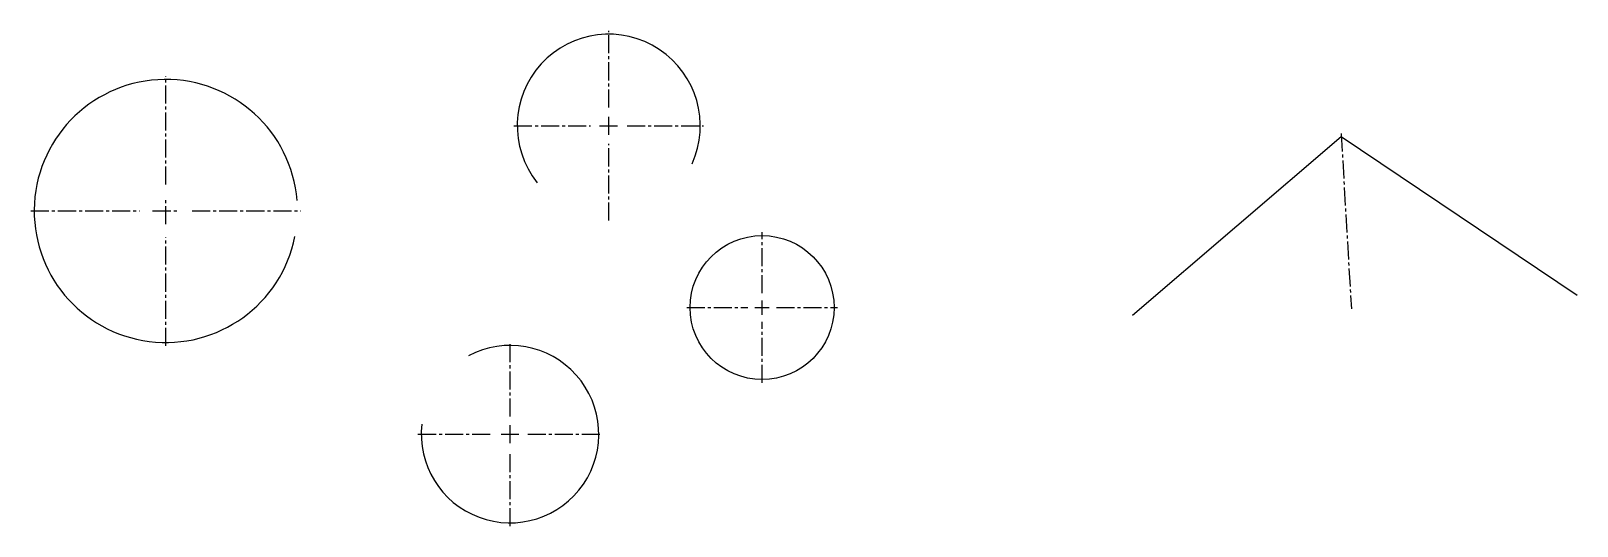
# Model space of a CAD drawing. Header units: millimetres. Extents: x 42 to 1674, y -313 to 210.
import ezdxf

# ---------------------------------------------------------------- set-up
doc = ezdxf.new("R2010")
doc.units = ezdxf.units.MM
doc.linetypes.add('CENTER2', pattern=[28.575, 19.05, -3.175, 3.175, -3.175])

# ---------------------------------------------------------------- blocks, each defined once
blk = doc.blocks.new('*U1')
at = {"color": 0, "linetype": 'CENTER2', "transparency": 16777216}
for p, q in [((0, 27.8), (0, 142.4)), ((-142.4, 0), (-27.8, 0)), ((-13.9, 0), (13.9, 0)), ((0, -13.9), (0, 13.9)), ((27.8, 0), (142.4, 0)), ((0, -142.4), (0, -27.8))]:
    blk.add_line(p, q, dxfattribs=at)
blk = doc.blocks.new('*U2')
at = {"color": 0, "linetype": 'CENTER2', "transparency": 16777216}
for p, q in [((0, 19.3), (0, 100.1)), ((-100.1, 0), (-19.3, 0)), ((-9.7, 0), (9.7, 0)), ((0, -9.7), (0, 9.7)), ((19.3, 0), (100.1, 0)), ((0, -100.1), (0, -19.3))]:
    blk.add_line(p, q, dxfattribs=at)
blk = doc.blocks.new('*U3')
at = {"color": 0, "linetype": 'CENTER2', "transparency": 16777216}
for p, q in [((0, 18.7), (0, 97.2)), ((-97.2, 0), (-18.7, 0)), ((-9.4, 0), (9.4, 0)), ((0, -9.4), (0, 9.4)), ((18.7, 0), (97.2, 0)), ((0, -97.2), (0, -18.7))]:
    blk.add_line(p, q, dxfattribs=at)
blk = doc.blocks.new('*U4')
at = {"color": 0, "linetype": 'CENTER2', "transparency": 16777216}
for p, q in [((0, 15.2), (0, 79.5)), ((-79.5, 0), (-15.2, 0)), ((-7.6, 0), (7.6, 0)), ((0, -7.6), (0, 7.6)), ((15.2, 0), (79.5, 0)), ((0, -79.5), (0, -15.2))]:
    blk.add_line(p, q, dxfattribs=at)
blk = doc.blocks.new('*U5')
at = {"color": 0, "linetype": 'CENTER2'}
blk.add_line((-5.4, 92.6), (5.4, -92.6), dxfattribs=at)

msp = doc.modelspace()

# ---------------------------------------------------------------- linework, layer by layer
for p, q in [((1205, -90), (1425.3, 98.6)), ((1425.3, 98.6), (1674.1, -69))]:
    msp.add_line(p, q)
msp.add_circle((814, -82), 76)
for centre, radius, start, end in [((652.2, 110.1), 96.6, 335.4379, 218.5593), ((184.7, 20), 138.9, 4.6194, 348.7863), ((548, -215.7), 93.7, 173.457, 117.8794)]:
    msp.add_arc(centre, radius, start, end)

# ---------------------------------------------------------------- block references
at = {"linetype": 'CENTER2'}
for name, p in [('*U2', (652.2, 110.1)), ('*U1', (184.7, 20)), ('*U5', (1430.5, 9.4)), ('*U4', (814, -82)), ('*U3', (548, -215.7))]:
    msp.add_blockref(name, p, dxfattribs=at)

doc.saveas('drawing.dxf')
